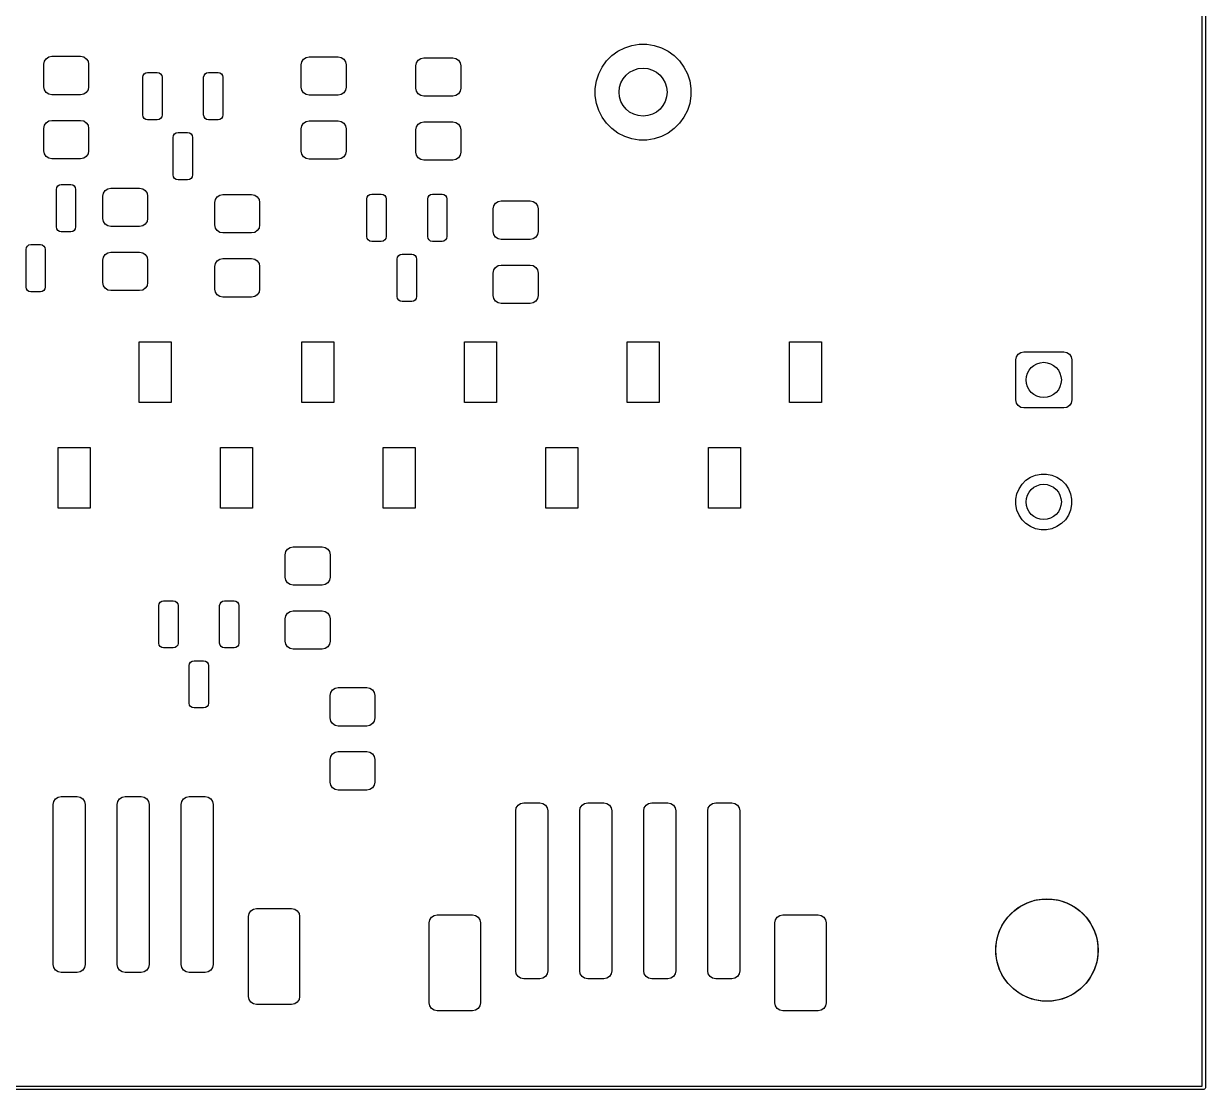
# Model space of a CAD drawing. Header units: millimetres. Extents: x 112.3 to 187.7, y -128.1 to -63.8.
# Drawn here: x 150.82 to 187.75, y -128.15 to -94.86 of the extents above; entities that cross this region are included whole.
import ezdxf

# ---------------------------------------------------------------- set-up
doc = ezdxf.new("R2010")
doc.units = ezdxf.units.MM
doc.layers.add('F.Mask', color=201, linetype='CONTINUOUS', true_color=0xd864ff)

msp = doc.modelspace()

# ---------------------------------------------------------------- linework, layer by layer
at = {"layer": 'F.Mask', "linetype": 'CONTINUOUS'}
for p, q in [((187.649999, -128.049999), (187.649999, -63.85)), ((187.749999, -63.8), (187.749999, -128.099999)), ((169.396252, -95.72104), (169.605975, -95.614181)), ((169.605975, -95.614181), (169.829832, -95.541445)), ((169.829832, -95.541445), (170.062311, -95.504624)), ((170.062311, -95.504624), (170.297689, -95.504624)), ((170.297689, -95.504624), (170.530168, -95.541445)), ((170.530168, -95.541445), (170.754025, -95.614181)), ((170.754025, -95.614181), (170.963748, -95.72104)), ((151.475407, -96.035813), (151.5296, -95.954707)), ((151.5296, -95.954707), (151.610706, -95.900514)), ((151.610706, -95.900514), (151.706377, -95.881484)), ((151.706377, -95.881484), (152.606377, -95.881484)), ((152.606377, -95.881484), (152.702048, -95.900514)), ((152.702048, -95.900514), (152.783154, -95.954707)), ((152.783154, -95.954707), (152.837347, -96.035813)), ((159.51903, -96.049038), (159.573223, -95.967932)), ((159.573223, -95.967932), (159.654329, -95.913739)), ((159.654329, -95.913739), (159.75, -95.894709)), ((159.75, -95.894709), (160.65, -95.894709)), ((160.65, -95.894709), (160.745671, -95.913739)), ((160.745671, -95.913739), (160.826777, -95.967932)), ((160.826777, -95.967932), (160.88097, -96.049038)), ((163.101777, -96.080454), (163.15597, -95.999348)), ((163.15597, -95.999348), (163.237076, -95.945155)), ((163.237076, -95.945155), (163.332747, -95.926125)), ((163.332747, -95.926125), (164.232747, -95.926125)), ((164.232747, -95.926125), (164.328418, -95.945155)), ((164.328418, -95.945155), (164.409524, -95.999348)), ((164.409524, -95.999348), (164.463717, -96.080454)), ((169.039391, -96.025828), (169.205828, -95.859391)), ((169.205828, -95.859391), (169.396252, -95.72104)), ((170.963748, -95.72104), (171.154172, -95.859391)), ((171.154172, -95.859391), (171.320609, -96.025828)), ((151.456377, -96.131484), (151.475407, -96.035813)), ((151.456377, -96.831484), (151.456377, -96.131484)), ((152.837347, -96.035813), (152.856377, -96.131484)), ((152.856377, -96.131484), (152.856377, -96.831484)), ((159.5, -96.144709), (159.51903, -96.049038)), ((159.5, -96.844709), (159.5, -96.144709)), ((160.88097, -96.049038), (160.9, -96.144709)), ((160.9, -96.144709), (160.9, -96.844709)), ((163.082747, -96.176125), (163.101777, -96.080454)), ((163.082747, -96.876125), (163.082747, -96.176125)), ((164.463717, -96.080454), (164.482747, -96.176125)), ((164.482747, -96.176125), (164.482747, -96.876125)), ((168.794181, -96.425975), (168.90104, -96.216252)), ((168.90104, -96.216252), (169.039391, -96.025828)), ((171.320609, -96.025828), (171.45896, -96.216252)), ((171.45896, -96.216252), (171.565819, -96.425975)), ((154.55, -96.5375), (154.561418, -96.480097)), ((154.55, -97.7125), (154.55, -96.5375)), ((154.561418, -96.480097), (154.593934, -96.431434)), ((154.593934, -96.431434), (154.642597, -96.398918)), ((154.642597, -96.398918), (154.7, -96.3875)), ((154.7, -96.3875), (155, -96.3875)), ((155, -96.3875), (155.057403, -96.398918)), ((155.057403, -96.398918), (155.106066, -96.431434)), ((155.106066, -96.431434), (155.138582, -96.480097)), ((155.138582, -96.480097), (155.15, -96.5375)), ((155.15, -96.5375), (155.15, -97.7125)), ((156.45, -96.5375), (156.461418, -96.480097)), ((156.45, -97.7125), (156.45, -96.5375)), ((156.461418, -96.480097), (156.493934, -96.431434)), ((156.493934, -96.431434), (156.542597, -96.398918)), ((156.542597, -96.398918), (156.6, -96.3875)), ((156.6, -96.3875), (156.9, -96.3875)), ((156.9, -96.3875), (156.957403, -96.398918)), ((156.957403, -96.398918), (157.006066, -96.431434)), ((157.006066, -96.431434), (157.038582, -96.480097)), ((157.038582, -96.480097), (157.05, -96.5375)), ((157.05, -96.5375), (157.05, -97.7125)), ((168.684624, -96.882311), (168.721445, -96.649832)), ((168.721445, -96.649832), (168.794181, -96.425975)), ((171.565819, -96.425975), (171.638555, -96.649832)), ((171.638555, -96.649832), (171.675376, -96.882311)), ((151.475407, -96.927155), (151.456377, -96.831484)), ((151.5296, -97.008261), (151.475407, -96.927155)), ((151.610706, -97.062454), (151.5296, -97.008261)), ((151.706377, -97.081484), (151.610706, -97.062454)), ((152.606377, -97.081484), (151.706377, -97.081484)), ((152.702048, -97.062454), (152.606377, -97.081484)), ((152.783154, -97.008261), (152.702048, -97.062454)), ((152.837347, -96.927155), (152.783154, -97.008261)), ((152.856377, -96.831484), (152.837347, -96.927155)), ((159.51903, -96.94038), (159.5, -96.844709)), ((159.573223, -97.021486), (159.51903, -96.94038)), ((159.654329, -97.075679), (159.573223, -97.021486)), ((159.75, -97.094709), (159.654329, -97.075679)), ((160.65, -97.094709), (159.75, -97.094709)), ((160.745671, -97.075679), (160.65, -97.094709)), ((160.826777, -97.021486), (160.745671, -97.075679)), ((160.88097, -96.94038), (160.826777, -97.021486)), ((160.9, -96.844709), (160.88097, -96.94038)), ((163.101777, -96.971796), (163.082747, -96.876125)), ((163.15597, -97.052902), (163.101777, -96.971796)), ((163.237076, -97.107095), (163.15597, -97.052902)), ((163.332747, -97.126125), (163.237076, -97.107095)), ((164.328418, -97.107095), (164.232747, -97.126125)), ((164.409524, -97.052902), (164.328418, -97.107095)), ((164.463717, -96.971796), (164.409524, -97.052902)), ((164.482747, -96.876125), (164.463717, -96.971796)), ((168.684624, -97.117689), (168.684624, -96.882311)), ((171.675376, -96.882311), (171.675376, -97.117689)), ((164.232747, -97.126125), (163.332747, -97.126125)), ((168.721445, -97.350168), (168.684624, -97.117689)), ((168.794181, -97.574025), (168.721445, -97.350168)), ((171.638555, -97.350168), (171.565819, -97.574025)), ((171.675376, -97.117689), (171.638555, -97.350168)), ((154.561418, -97.769903), (154.55, -97.7125)), ((154.593934, -97.818566), (154.561418, -97.769903)), ((154.642597, -97.851082), (154.593934, -97.818566)), ((154.7, -97.8625), (154.642597, -97.851082)), ((155.057403, -97.851082), (155, -97.8625)), ((155.106066, -97.818566), (155.057403, -97.851082)), ((155.138582, -97.769903), (155.106066, -97.818566)), ((155.15, -97.7125), (155.138582, -97.769903)), ((156.461418, -97.769903), (156.45, -97.7125)), ((156.493934, -97.818566), (156.461418, -97.769903)), ((156.542597, -97.851082), (156.493934, -97.818566)), ((156.6, -97.8625), (156.542597, -97.851082)), ((156.957403, -97.851082), (156.9, -97.8625)), ((157.006066, -97.818566), (156.957403, -97.851082)), ((157.038582, -97.769903), (157.006066, -97.818566)), ((157.05, -97.7125), (157.038582, -97.769903)), ((168.90104, -97.783748), (168.794181, -97.574025)), ((169.039391, -97.974172), (168.90104, -97.783748)), ((171.45896, -97.783748), (171.320609, -97.974172)), ((171.565819, -97.574025), (171.45896, -97.783748)), ((151.456377, -98.131484), (151.475407, -98.035813)), ((151.456377, -98.831484), (151.456377, -98.131484)), ((151.475407, -98.035813), (151.5296, -97.954707)), ((151.5296, -97.954707), (151.610706, -97.900514)), ((151.610706, -97.900514), (151.706377, -97.881484)), ((151.706377, -97.881484), (152.606377, -97.881484)), ((152.606377, -97.881484), (152.702048, -97.900514)), ((152.702048, -97.900514), (152.783154, -97.954707)), ((152.783154, -97.954707), (152.837347, -98.035813)), ((152.837347, -98.035813), (152.856377, -98.131484)), ((152.856377, -98.131484), (152.856377, -98.831484)), ((155, -97.8625), (154.7, -97.8625)), ((156.9, -97.8625), (156.6, -97.8625)), ((159.5, -98.144709), (159.51903, -98.049038)), ((159.5, -98.844709), (159.5, -98.144709)), ((159.51903, -98.049038), (159.573223, -97.967932)), ((159.573223, -97.967932), (159.654329, -97.913739)), ((159.654329, -97.913739), (159.75, -97.894709)), ((159.75, -97.894709), (160.65, -97.894709)), ((160.65, -97.894709), (160.745671, -97.913739)), ((160.745671, -97.913739), (160.826777, -97.967932)), ((160.826777, -97.967932), (160.88097, -98.049038)), ((160.88097, -98.049038), (160.9, -98.144709)), ((160.9, -98.144709), (160.9, -98.844709)), ((163.082747, -98.176125), (163.101777, -98.080454)), ((163.082747, -98.876125), (163.082747, -98.176125)), ((163.101777, -98.080454), (163.15597, -97.999348)), ((163.15597, -97.999348), (163.237076, -97.945155)), ((163.237076, -97.945155), (163.332747, -97.926125)), ((163.332747, -97.926125), (164.232747, -97.926125)), ((164.232747, -97.926125), (164.328418, -97.945155)), ((164.328418, -97.945155), (164.409524, -97.999348)), ((164.409524, -97.999348), (164.463717, -98.080454)), ((164.463717, -98.080454), (164.482747, -98.176125)), ((164.482747, -98.176125), (164.482747, -98.876125)), ((169.205828, -98.140609), (169.039391, -97.974172)), ((169.396252, -98.27896), (169.205828, -98.140609)), ((171.154172, -98.140609), (170.963748, -98.27896)), ((171.320609, -97.974172), (171.154172, -98.140609)), ((155.5, -98.4125), (155.511418, -98.355097)), ((155.5, -99.5875), (155.5, -98.4125)), ((155.511418, -98.355097), (155.543934, -98.306434)), ((155.543934, -98.306434), (155.592597, -98.273918)), ((155.592597, -98.273918), (155.65, -98.2625)), ((155.65, -98.2625), (155.95, -98.2625)), ((155.95, -98.2625), (156.007403, -98.273918)), ((156.007403, -98.273918), (156.056066, -98.306434)), ((156.056066, -98.306434), (156.088582, -98.355097)), ((156.088582, -98.355097), (156.1, -98.4125)), ((156.1, -98.4125), (156.1, -99.5875)), ((169.605975, -98.385819), (169.396252, -98.27896)), ((169.829832, -98.458555), (169.605975, -98.385819)), ((170.062311, -98.495376), (169.829832, -98.458555)), ((170.297689, -98.495376), (170.062311, -98.495376)), ((170.530168, -98.458555), (170.297689, -98.495376)), ((170.754025, -98.385819), (170.530168, -98.458555)), ((170.963748, -98.27896), (170.754025, -98.385819)), ((151.475407, -98.927155), (151.456377, -98.831484)), ((151.5296, -99.008261), (151.475407, -98.927155)), ((152.837347, -98.927155), (152.783154, -99.008261)), ((152.856377, -98.831484), (152.837347, -98.927155)), ((159.51903, -98.94038), (159.5, -98.844709)), ((159.573223, -99.021486), (159.51903, -98.94038)), ((160.88097, -98.94038), (160.826777, -99.021486)), ((160.9, -98.844709), (160.88097, -98.94038)), ((163.101777, -98.971796), (163.082747, -98.876125)), ((164.482747, -98.876125), (164.463717, -98.971796)), ((151.610706, -99.062454), (151.5296, -99.008261)), ((151.706377, -99.081484), (151.610706, -99.062454)), ((152.606377, -99.081484), (151.706377, -99.081484)), ((152.702048, -99.062454), (152.606377, -99.081484)), ((152.783154, -99.008261), (152.702048, -99.062454)), ((159.654329, -99.075679), (159.573223, -99.021486)), ((159.75, -99.094709), (159.654329, -99.075679)), ((160.65, -99.094709), (159.75, -99.094709)), ((160.745671, -99.075679), (160.65, -99.094709)), ((160.826777, -99.021486), (160.745671, -99.075679)), ((163.15597, -99.052902), (163.101777, -98.971796)), ((163.237076, -99.107095), (163.15597, -99.052902)), ((163.332747, -99.126125), (163.237076, -99.107095)), ((164.232747, -99.126125), (163.332747, -99.126125)), ((164.328418, -99.107095), (164.232747, -99.126125)), ((164.409524, -99.052902), (164.328418, -99.107095)), ((164.463717, -98.971796), (164.409524, -99.052902)), ((155.511418, -99.644903), (155.5, -99.5875)), ((155.543934, -99.693566), (155.511418, -99.644903)), ((155.592597, -99.726082), (155.543934, -99.693566)), ((156.056066, -99.693566), (156.007403, -99.726082)), ((156.088582, -99.644903), (156.056066, -99.693566)), ((156.1, -99.5875), (156.088582, -99.644903)), ((151.85, -100.0375), (151.861418, -99.980097)), ((151.85, -101.2125), (151.85, -100.0375)), ((151.861418, -99.980097), (151.893934, -99.931434)), ((151.893934, -99.931434), (151.942597, -99.898918)), ((151.942597, -99.898918), (152, -99.8875)), ((152, -99.8875), (152.3, -99.8875)), ((152.3, -99.8875), (152.357403, -99.898918)), ((152.357403, -99.898918), (152.406066, -99.931434)), ((152.406066, -99.931434), (152.438582, -99.980097)), ((152.438582, -99.980097), (152.45, -100.0375)), ((152.45, -100.0375), (152.45, -101.2125)), ((153.373223, -100.073223), (153.454329, -100.01903)), ((153.454329, -100.01903), (153.55, -100)), ((153.55, -100), (154.45, -100)), ((154.45, -100), (154.545671, -100.01903)), ((154.545671, -100.01903), (154.626777, -100.073223)), ((155.65, -99.7375), (155.592597, -99.726082)), ((155.95, -99.7375), (155.65, -99.7375)), ((156.007403, -99.726082), (155.95, -99.7375)), ((153.3, -100.25), (153.31903, -100.154329)), ((153.3, -100.95), (153.3, -100.25)), ((153.31903, -100.154329), (153.373223, -100.073223)), ((154.626777, -100.073223), (154.68097, -100.154329)), ((154.68097, -100.154329), (154.7, -100.25)), ((154.7, -100.25), (154.7, -100.95)), ((156.8, -100.45), (156.81903, -100.354329)), ((156.81903, -100.354329), (156.873223, -100.273223)), ((156.873223, -100.273223), (156.954329, -100.21903)), ((156.954329, -100.21903), (157.05, -100.2)), ((157.05, -100.2), (157.95, -100.2)), ((157.95, -100.2), (158.045671, -100.21903)), ((158.045671, -100.21903), (158.126777, -100.273223)), ((158.126777, -100.273223), (158.18097, -100.354329)), ((158.18097, -100.354329), (158.2, -100.45)), ((161.55, -100.3375), (161.561418, -100.280097)), ((161.55, -101.5125), (161.55, -100.3375)), ((161.561418, -100.280097), (161.593934, -100.231434)), ((161.593934, -100.231434), (161.642597, -100.198918)), ((161.642597, -100.198918), (161.7, -100.1875)), ((161.7, -100.1875), (162, -100.1875)), ((162, -100.1875), (162.057403, -100.198918)), ((162.057403, -100.198918), (162.106066, -100.231434)), ((162.106066, -100.231434), (162.138582, -100.280097)), ((162.138582, -100.280097), (162.15, -100.3375)), ((162.15, -100.3375), (162.15, -101.5125)), ((163.45, -100.3375), (163.461418, -100.280097)), ((163.45, -101.5125), (163.45, -100.3375)), ((163.461418, -100.280097), (163.493934, -100.231434)), ((163.493934, -100.231434), (163.542597, -100.198918)), ((163.542597, -100.198918), (163.6, -100.1875)), ((163.6, -100.1875), (163.9, -100.1875)), ((163.9, -100.1875), (163.957403, -100.198918)), ((163.957403, -100.198918), (164.006066, -100.231434)), ((164.006066, -100.231434), (164.038582, -100.280097)), ((164.038582, -100.280097), (164.05, -100.3375)), ((164.05, -100.3375), (164.05, -101.5125)), ((165.573223, -100.473223), (165.654329, -100.41903)), ((165.654329, -100.41903), (165.75, -100.4)), ((165.75, -100.4), (166.65, -100.4)), ((166.65, -100.4), (166.745671, -100.41903)), ((166.745671, -100.41903), (166.826777, -100.473223)), ((156.8, -101.15), (156.8, -100.45)), ((158.2, -100.45), (158.2, -101.15)), ((165.5, -100.65), (165.51903, -100.554329)), ((165.5, -101.35), (165.5, -100.65)), ((165.51903, -100.554329), (165.573223, -100.473223)), ((166.826777, -100.473223), (166.88097, -100.554329)), ((166.88097, -100.554329), (166.9, -100.65)), ((166.9, -100.65), (166.9, -101.35)), ((153.31903, -101.045671), (153.3, -100.95)), ((153.373223, -101.126777), (153.31903, -101.045671)), ((153.454329, -101.18097), (153.373223, -101.126777)), ((154.626777, -101.126777), (154.545671, -101.18097)), ((154.68097, -101.045671), (154.626777, -101.126777)), ((154.7, -100.95), (154.68097, -101.045671)), ((156.81903, -101.245671), (156.8, -101.15)), ((158.2, -101.15), (158.18097, -101.245671)), ((151.861418, -101.269903), (151.85, -101.2125)), ((151.893934, -101.318566), (151.861418, -101.269903)), ((151.942597, -101.351082), (151.893934, -101.318566)), ((152, -101.3625), (151.942597, -101.351082)), ((152.3, -101.3625), (152, -101.3625)), ((152.357403, -101.351082), (152.3, -101.3625)), ((152.406066, -101.318566), (152.357403, -101.351082)), ((152.438582, -101.269903), (152.406066, -101.318566)), ((152.45, -101.2125), (152.438582, -101.269903)), ((153.55, -101.2), (153.454329, -101.18097)), ((154.45, -101.2), (153.55, -101.2)), ((154.545671, -101.18097), (154.45, -101.2)), ((156.873223, -101.326777), (156.81903, -101.245671)), ((156.954329, -101.38097), (156.873223, -101.326777)), ((157.05, -101.4), (156.954329, -101.38097)), ((157.95, -101.4), (157.05, -101.4)), ((158.045671, -101.38097), (157.95, -101.4)), ((158.126777, -101.326777), (158.045671, -101.38097)), ((158.18097, -101.245671), (158.126777, -101.326777)), ((161.561418, -101.569903), (161.55, -101.5125)), ((162.15, -101.5125), (162.138582, -101.569903)), ((163.461418, -101.569903), (163.45, -101.5125)), ((164.05, -101.5125), (164.038582, -101.569903)), ((165.51903, -101.445671), (165.5, -101.35)), ((165.573223, -101.526777), (165.51903, -101.445671)), ((165.654329, -101.58097), (165.573223, -101.526777)), ((166.826777, -101.526777), (166.745671, -101.58097)), ((166.88097, -101.445671), (166.826777, -101.526777)), ((166.9, -101.35), (166.88097, -101.445671)), ((150.9, -101.9125), (150.911418, -101.855097)), ((150.9, -103.0875), (150.9, -101.9125)), ((150.911418, -101.855097), (150.943934, -101.806434)), ((150.943934, -101.806434), (150.992597, -101.773918)), ((150.992597, -101.773918), (151.05, -101.7625)), ((151.05, -101.7625), (151.35, -101.7625)), ((151.35, -101.7625), (151.407403, -101.773918)), ((151.407403, -101.773918), (151.456066, -101.806434)), ((151.456066, -101.806434), (151.488582, -101.855097)), ((151.488582, -101.855097), (151.5, -101.9125)), ((151.5, -101.9125), (151.5, -103.0875)), ((161.593934, -101.618566), (161.561418, -101.569903)), ((161.642597, -101.651082), (161.593934, -101.618566)), ((161.7, -101.6625), (161.642597, -101.651082)), ((162, -101.6625), (161.7, -101.6625)), ((162.057403, -101.651082), (162, -101.6625)), ((162.106066, -101.618566), (162.057403, -101.651082)), ((162.138582, -101.569903), (162.106066, -101.618566)), ((163.493934, -101.618566), (163.461418, -101.569903)), ((163.542597, -101.651082), (163.493934, -101.618566)), ((163.6, -101.6625), (163.542597, -101.651082)), ((163.9, -101.6625), (163.6, -101.6625)), ((163.957403, -101.651082), (163.9, -101.6625)), ((164.006066, -101.618566), (163.957403, -101.651082)), ((164.038582, -101.569903), (164.006066, -101.618566)), ((165.75, -101.6), (165.654329, -101.58097)), ((166.65, -101.6), (165.75, -101.6)), ((166.745671, -101.58097), (166.65, -101.6)), ((153.3, -102.25), (153.31903, -102.154329)), ((153.3, -102.95), (153.3, -102.25)), ((153.31903, -102.154329), (153.373223, -102.073223)), ((153.373223, -102.073223), (153.454329, -102.01903)), ((153.454329, -102.01903), (153.55, -102)), ((153.55, -102), (154.45, -102)), ((154.45, -102), (154.545671, -102.01903)), ((154.545671, -102.01903), (154.626777, -102.073223)), ((154.626777, -102.073223), (154.68097, -102.154329)), ((154.68097, -102.154329), (154.7, -102.25)), ((154.7, -102.25), (154.7, -102.95)), ((156.81903, -102.354329), (156.873223, -102.273223)), ((156.873223, -102.273223), (156.954329, -102.21903)), ((156.954329, -102.21903), (157.05, -102.2)), ((157.05, -102.2), (157.95, -102.2)), ((157.95, -102.2), (158.045671, -102.21903)), ((158.045671, -102.21903), (158.126777, -102.273223)), ((158.126777, -102.273223), (158.18097, -102.354329)), ((162.5, -102.2125), (162.511418, -102.155097)), ((162.5, -103.3875), (162.5, -102.2125)), ((162.511418, -102.155097), (162.543934, -102.106434)), ((162.543934, -102.106434), (162.592597, -102.073918)), ((162.592597, -102.073918), (162.65, -102.0625)), ((162.65, -102.0625), (162.95, -102.0625)), ((162.95, -102.0625), (163.007403, -102.073918)), ((163.007403, -102.073918), (163.056066, -102.106434)), ((163.056066, -102.106434), (163.088582, -102.155097)), ((163.088582, -102.155097), (163.1, -102.2125)), ((163.1, -102.2125), (163.1, -103.3875)), ((156.8, -102.45), (156.81903, -102.354329)), ((156.8, -103.15), (156.8, -102.45)), ((158.18097, -102.354329), (158.2, -102.45)), ((158.2, -102.45), (158.2, -103.15)), ((165.5, -102.65), (165.51903, -102.554329)), ((165.5, -103.35), (165.5, -102.65)), ((165.51903, -102.554329), (165.573223, -102.473223)), ((165.573223, -102.473223), (165.654329, -102.41903)), ((165.654329, -102.41903), (165.75, -102.4)), ((165.75, -102.4), (166.65, -102.4)), ((166.65, -102.4), (166.745671, -102.41903)), ((166.745671, -102.41903), (166.826777, -102.473223)), ((166.826777, -102.473223), (166.88097, -102.554329)), ((166.88097, -102.554329), (166.9, -102.65)), ((166.9, -102.65), (166.9, -103.35)), ((153.31903, -103.045671), (153.3, -102.95)), ((154.7, -102.95), (154.68097, -103.045671)), ((150.911418, -103.144903), (150.9, -103.0875)), ((150.943934, -103.193566), (150.911418, -103.144903)), ((150.992597, -103.226082), (150.943934, -103.193566)), ((151.05, -103.2375), (150.992597, -103.226082)), ((151.35, -103.2375), (151.05, -103.2375)), ((151.407403, -103.226082), (151.35, -103.2375)), ((151.456066, -103.193566), (151.407403, -103.226082)), ((151.488582, -103.144903), (151.456066, -103.193566)), ((151.5, -103.0875), (151.488582, -103.144903)), ((153.373223, -103.126777), (153.31903, -103.045671)), ((153.454329, -103.18097), (153.373223, -103.126777)), ((153.55, -103.2), (153.454329, -103.18097)), ((154.45, -103.2), (153.55, -103.2)), ((154.545671, -103.18097), (154.45, -103.2)), ((154.626777, -103.126777), (154.545671, -103.18097)), ((154.68097, -103.045671), (154.626777, -103.126777)), ((156.81903, -103.245671), (156.8, -103.15)), ((156.873223, -103.326777), (156.81903, -103.245671)), ((156.954329, -103.38097), (156.873223, -103.326777)), ((157.05, -103.4), (156.954329, -103.38097)), ((158.045671, -103.38097), (157.95, -103.4)), ((158.126777, -103.326777), (158.045671, -103.38097)), ((158.18097, -103.245671), (158.126777, -103.326777)), ((158.2, -103.15), (158.18097, -103.245671)), ((162.511418, -103.444903), (162.5, -103.3875)), ((163.1, -103.3875), (163.088582, -103.444903)), ((165.51903, -103.445671), (165.5, -103.35)), ((166.9, -103.35), (166.88097, -103.445671)), ((157.95, -103.4), (157.05, -103.4)), ((162.543934, -103.493566), (162.511418, -103.444903)), ((162.592597, -103.526082), (162.543934, -103.493566)), ((162.65, -103.5375), (162.592597, -103.526082)), ((162.95, -103.5375), (162.65, -103.5375)), ((163.007403, -103.526082), (162.95, -103.5375)), ((163.056066, -103.493566), (163.007403, -103.526082)), ((163.088582, -103.444903), (163.056066, -103.493566)), ((165.573223, -103.526777), (165.51903, -103.445671)), ((165.654329, -103.58097), (165.573223, -103.526777)), ((165.75, -103.6), (165.654329, -103.58097)), ((166.65, -103.6), (165.75, -103.6)), ((166.745671, -103.58097), (166.65, -103.6)), ((166.826777, -103.526777), (166.745671, -103.58097)), ((166.88097, -103.445671), (166.826777, -103.526777)), ((154.44, -106.7), (154.44, -104.8)), ((154.44, -104.8), (155.44, -104.8)), ((155.44, -104.8), (155.44, -106.7)), ((159.52, -106.7), (159.52, -104.8)), ((159.52, -104.8), (160.52, -104.8)), ((160.52, -104.8), (160.52, -106.7)), ((164.6, -106.7), (164.6, -104.8)), ((164.6, -104.8), (165.6, -104.8)), ((165.6, -104.8), (165.6, -106.7)), ((169.68, -106.7), (169.68, -104.8)), ((169.68, -104.8), (170.68, -104.8)), ((170.68, -104.8), (170.68, -106.7)), ((174.76, -106.7), (174.76, -104.8)), ((174.76, -104.8), (175.76, -104.8)), ((175.76, -104.8), (175.76, -106.7)), ((181.84403, -105.269329), (181.898223, -105.188223)), ((181.898223, -105.188223), (181.979329, -105.13403)), ((181.979329, -105.13403), (182.075, -105.115)), ((182.075, -105.115), (183.325, -105.115)), ((183.325, -105.115), (183.420671, -105.13403)), ((183.420671, -105.13403), (183.501777, -105.188223)), ((183.501777, -105.188223), (183.55597, -105.269329)), ((181.825, -105.365), (181.84403, -105.269329)), ((181.825, -106.615), (181.825, -105.365)), ((183.55597, -105.269329), (183.575, -105.365)), ((183.575, -105.365), (183.575, -106.615)), ((155.44, -106.7), (154.44, -106.7)), ((160.52, -106.7), (159.52, -106.7)), ((165.6, -106.7), (164.6, -106.7)), ((170.68, -106.7), (169.68, -106.7)), ((175.76, -106.7), (174.76, -106.7)), ((181.84403, -106.710671), (181.825, -106.615)), ((181.898223, -106.791777), (181.84403, -106.710671)), ((183.55597, -106.710671), (183.501777, -106.791777)), ((183.575, -106.615), (183.55597, -106.710671)), ((181.979329, -106.84597), (181.898223, -106.791777)), ((182.075, -106.865), (181.979329, -106.84597)), ((183.325, -106.865), (182.075, -106.865)), ((183.420671, -106.84597), (183.325, -106.865)), ((183.501777, -106.791777), (183.420671, -106.84597)), ((151.9, -110), (151.9, -108.1)), ((151.9, -108.1), (152.9, -108.1)), ((152.9, -108.1), (152.9, -110)), ((156.98, -110), (156.98, -108.1)), ((156.98, -108.1), (157.98, -108.1)), ((157.98, -108.1), (157.98, -110)), ((162.06, -110), (162.06, -108.1)), ((162.06, -108.1), (163.06, -108.1)), ((163.06, -108.1), (163.06, -110)), ((167.14, -110), (167.14, -108.1)), ((167.14, -108.1), (168.14, -108.1)), ((168.14, -108.1), (168.14, -110)), ((172.22, -110), (172.22, -108.1)), ((172.22, -108.1), (173.22, -108.1)), ((173.22, -108.1), (173.22, -110)), ((181.928319, -109.387528), (182.023616, -109.244906)), ((182.023616, -109.244906), (182.144906, -109.123616)), ((182.144906, -109.123616), (182.287528, -109.028319)), ((182.287528, -109.028319), (182.446001, -108.962677)), ((182.446001, -108.962677), (182.614235, -108.929213)), ((182.614235, -108.929213), (182.785765, -108.929213)), ((182.785765, -108.929213), (182.953999, -108.962677)), ((182.953999, -108.962677), (183.112472, -109.028319)), ((183.112472, -109.028319), (183.255094, -109.123616)), ((183.255094, -109.123616), (183.376384, -109.244906)), ((183.376384, -109.244906), (183.471681, -109.387528)), ((181.829213, -109.714235), (181.862677, -109.546001)), ((181.862677, -109.546001), (181.928319, -109.387528)), ((183.471681, -109.387528), (183.537323, -109.546001)), ((183.537323, -109.546001), (183.570787, -109.714235)), ((152.9, -110), (151.9, -110)), ((157.98, -110), (156.98, -110)), ((163.06, -110), (162.06, -110)), ((168.14, -110), (167.14, -110)), ((173.22, -110), (172.22, -110)), ((181.829213, -109.885765), (181.829213, -109.714235)), ((181.862677, -110.053999), (181.829213, -109.885765)), ((183.570787, -109.885765), (183.537323, -110.053999)), ((183.570787, -109.714235), (183.570787, -109.885765)), ((181.928319, -110.212472), (181.862677, -110.053999)), ((182.023616, -110.355094), (181.928319, -110.212472)), ((182.144906, -110.476384), (182.023616, -110.355094)), ((183.376384, -110.355094), (183.255094, -110.476384)), ((183.471681, -110.212472), (183.376384, -110.355094)), ((183.537323, -110.053999), (183.471681, -110.212472)), ((182.287528, -110.571681), (182.144906, -110.476384)), ((182.446001, -110.637323), (182.287528, -110.571681)), ((182.614235, -110.670787), (182.446001, -110.637323)), ((182.785765, -110.670787), (182.614235, -110.670787)), ((182.953999, -110.637323), (182.785765, -110.670787)), ((183.112472, -110.571681), (182.953999, -110.637323)), ((183.255094, -110.476384), (183.112472, -110.571681)), ((159, -111.45), (159.01903, -111.354329)), ((159, -112.15), (159, -111.45)), ((159.01903, -111.354329), (159.073223, -111.273223)), ((159.073223, -111.273223), (159.154329, -111.21903)), ((159.154329, -111.21903), (159.25, -111.2)), ((159.25, -111.2), (160.15, -111.2)), ((160.15, -111.2), (160.245671, -111.21903)), ((160.245671, -111.21903), (160.326777, -111.273223)), ((160.326777, -111.273223), (160.38097, -111.354329)), ((160.38097, -111.354329), (160.4, -111.45)), ((160.4, -111.45), (160.4, -112.15)), ((159.01903, -112.245671), (159, -112.15)), ((159.073223, -112.326777), (159.01903, -112.245671)), ((160.38097, -112.245671), (160.326777, -112.326777)), ((160.4, -112.15), (160.38097, -112.245671)), ((159.154329, -112.38097), (159.073223, -112.326777)), ((159.25, -112.4), (159.154329, -112.38097)), ((160.15, -112.4), (159.25, -112.4)), ((160.245671, -112.38097), (160.15, -112.4)), ((160.326777, -112.326777), (160.245671, -112.38097)), ((155.05, -113.0375), (155.061418, -112.980097)), ((155.061418, -112.980097), (155.093934, -112.931434)), ((155.093934, -112.931434), (155.142597, -112.898918)), ((155.142597, -112.898918), (155.2, -112.8875)), ((155.2, -112.8875), (155.5, -112.8875)), ((155.5, -112.8875), (155.557403, -112.898918)), ((155.557403, -112.898918), (155.606066, -112.931434)), ((155.606066, -112.931434), (155.638582, -112.980097)), ((155.638582, -112.980097), (155.65, -113.0375)), ((156.95, -113.0375), (156.961418, -112.980097)), ((156.961418, -112.980097), (156.993934, -112.931434)), ((156.993934, -112.931434), (157.042597, -112.898918)), ((157.042597, -112.898918), (157.1, -112.8875)), ((157.1, -112.8875), (157.4, -112.8875)), ((157.4, -112.8875), (157.457403, -112.898918)), ((157.457403, -112.898918), (157.506066, -112.931434)), ((157.506066, -112.931434), (157.538582, -112.980097)), ((157.538582, -112.980097), (157.55, -113.0375)), ((155.05, -114.2125), (155.05, -113.0375)), ((155.65, -113.0375), (155.65, -114.2125)), ((156.95, -114.2125), (156.95, -113.0375)), ((157.55, -113.0375), (157.55, -114.2125)), ((159, -113.45), (159.01903, -113.354329)), ((159.01903, -113.354329), (159.073223, -113.273223)), ((159.073223, -113.273223), (159.154329, -113.21903)), ((159.154329, -113.21903), (159.25, -113.2)), ((159.25, -113.2), (160.15, -113.2)), ((160.15, -113.2), (160.245671, -113.21903)), ((160.245671, -113.21903), (160.326777, -113.273223)), ((160.326777, -113.273223), (160.38097, -113.354329)), ((160.38097, -113.354329), (160.4, -113.45)), ((159, -114.15), (159, -113.45)), ((160.4, -113.45), (160.4, -114.15)), ((155.061418, -114.269903), (155.05, -114.2125)), ((155.093934, -114.318566), (155.061418, -114.269903)), ((155.142597, -114.351082), (155.093934, -114.318566)), ((155.2, -114.3625), (155.142597, -114.351082)), ((155.5, -114.3625), (155.2, -114.3625)), ((155.557403, -114.351082), (155.5, -114.3625)), ((155.606066, -114.318566), (155.557403, -114.351082)), ((155.638582, -114.269903), (155.606066, -114.318566)), ((155.65, -114.2125), (155.638582, -114.269903)), ((156.961418, -114.269903), (156.95, -114.2125)), ((156.993934, -114.318566), (156.961418, -114.269903)), ((157.042597, -114.351082), (156.993934, -114.318566)), ((157.1, -114.3625), (157.042597, -114.351082)), ((157.4, -114.3625), (157.1, -114.3625)), ((157.457403, -114.351082), (157.4, -114.3625)), ((157.506066, -114.318566), (157.457403, -114.351082)), ((157.538582, -114.269903), (157.506066, -114.318566)), ((157.55, -114.2125), (157.538582, -114.269903)), ((159.01903, -114.245671), (159, -114.15)), ((159.073223, -114.326777), (159.01903, -114.245671)), ((159.154329, -114.38097), (159.073223, -114.326777)), ((159.25, -114.4), (159.154329, -114.38097)), ((160.15, -114.4), (159.25, -114.4)), ((160.245671, -114.38097), (160.15, -114.4)), ((160.326777, -114.326777), (160.245671, -114.38097)), ((160.38097, -114.245671), (160.326777, -114.326777)), ((160.4, -114.15), (160.38097, -114.245671)), ((156.011418, -114.855097), (156.043934, -114.806434)), ((156.043934, -114.806434), (156.092597, -114.773918)), ((156.092597, -114.773918), (156.15, -114.7625)), ((156.15, -114.7625), (156.45, -114.7625)), ((156.45, -114.7625), (156.507403, -114.773918)), ((156.507403, -114.773918), (156.556066, -114.806434)), ((156.556066, -114.806434), (156.588582, -114.855097)), ((156, -114.9125), (156.011418, -114.855097)), ((156, -116.0875), (156, -114.9125)), ((156.588582, -114.855097), (156.6, -114.9125)), ((156.6, -114.9125), (156.6, -116.0875)), ((160.4, -115.85), (160.41903, -115.754329)), ((160.4, -116.55), (160.4, -115.85)), ((160.41903, -115.754329), (160.473223, -115.673223)), ((160.473223, -115.673223), (160.554329, -115.61903)), ((160.554329, -115.61903), (160.65, -115.6)), ((160.65, -115.6), (161.55, -115.6)), ((161.55, -115.6), (161.645671, -115.61903)), ((161.645671, -115.61903), (161.726777, -115.673223)), ((161.726777, -115.673223), (161.78097, -115.754329)), ((161.78097, -115.754329), (161.8, -115.85)), ((161.8, -115.85), (161.8, -116.55)), ((156.011418, -116.144903), (156, -116.0875)), ((156.043934, -116.193566), (156.011418, -116.144903)), ((156.092597, -116.226082), (156.043934, -116.193566)), ((156.15, -116.2375), (156.092597, -116.226082)), ((156.45, -116.2375), (156.15, -116.2375)), ((156.507403, -116.226082), (156.45, -116.2375)), ((156.556066, -116.193566), (156.507403, -116.226082)), ((156.588582, -116.144903), (156.556066, -116.193566)), ((156.6, -116.0875), (156.588582, -116.144903)), ((160.41903, -116.645671), (160.4, -116.55)), ((160.473223, -116.726777), (160.41903, -116.645671)), ((161.78097, -116.645671), (161.726777, -116.726777)), ((161.8, -116.55), (161.78097, -116.645671)), ((160.554329, -116.78097), (160.473223, -116.726777)), ((160.65, -116.8), (160.554329, -116.78097)), ((161.55, -116.8), (160.65, -116.8)), ((161.645671, -116.78097), (161.55, -116.8)), ((161.726777, -116.726777), (161.645671, -116.78097)), ((160.4, -117.85), (160.41903, -117.754329)), ((160.41903, -117.754329), (160.473223, -117.673223)), ((160.473223, -117.673223), (160.554329, -117.61903)), ((160.554329, -117.61903), (160.65, -117.6)), ((160.65, -117.6), (161.55, -117.6)), ((161.55, -117.6), (161.645671, -117.61903)), ((161.645671, -117.61903), (161.726777, -117.673223)), ((161.726777, -117.673223), (161.78097, -117.754329)), ((161.78097, -117.754329), (161.8, -117.85)), ((160.4, -118.55), (160.4, -117.85)), ((161.8, -117.85), (161.8, -118.55)), ((160.41903, -118.645671), (160.4, -118.55)), ((160.473223, -118.726777), (160.41903, -118.645671)), ((160.554329, -118.78097), (160.473223, -118.726777)), ((160.65, -118.8), (160.554329, -118.78097)), ((161.55, -118.8), (160.65, -118.8)), ((161.645671, -118.78097), (161.55, -118.8)), ((161.726777, -118.726777), (161.645671, -118.78097)), ((161.78097, -118.645671), (161.726777, -118.726777)), ((161.8, -118.55), (161.78097, -118.645671)), ((151.75, -119.25), (151.76903, -119.154329)), ((151.75, -124.25), (151.75, -119.25)), ((151.76903, -119.154329), (151.823223, -119.073223)), ((151.823223, -119.073223), (151.904329, -119.01903)), ((151.904329, -119.01903), (152, -119)), ((152, -119), (152.5, -119)), ((152.5, -119), (152.595671, -119.01903)), ((152.595671, -119.01903), (152.676777, -119.073223)), ((152.676777, -119.073223), (152.73097, -119.154329)), ((152.73097, -119.154329), (152.75, -119.25)), ((152.75, -119.25), (152.75, -124.25)), ((153.75, -119.25), (153.76903, -119.154329)), ((153.75, -124.25), (153.75, -119.25)), ((153.76903, -119.154329), (153.823223, -119.073223)), ((153.823223, -119.073223), (153.904329, -119.01903)), ((153.904329, -119.01903), (154, -119)), ((154, -119), (154.5, -119)), ((154.5, -119), (154.595671, -119.01903)), ((154.595671, -119.01903), (154.676777, -119.073223)), ((154.676777, -119.073223), (154.73097, -119.154329)), ((154.73097, -119.154329), (154.75, -119.25)), ((154.75, -119.25), (154.75, -124.25)), ((155.75, -119.25), (155.76903, -119.154329)), ((155.75, -124.25), (155.75, -119.25)), ((155.76903, -119.154329), (155.823223, -119.073223)), ((155.823223, -119.073223), (155.904329, -119.01903)), ((155.904329, -119.01903), (156, -119)), ((156, -119), (156.5, -119)), ((156.5, -119), (156.595671, -119.01903)), ((156.595671, -119.01903), (156.676777, -119.073223)), ((156.676777, -119.073223), (156.73097, -119.154329)), ((156.73097, -119.154329), (156.75, -119.25)), ((156.75, -119.25), (156.75, -124.25)), ((166.273223, -119.273223), (166.354329, -119.21903)), ((166.354329, -119.21903), (166.45, -119.2)), ((166.45, -119.2), (166.95, -119.2)), ((166.95, -119.2), (167.045671, -119.21903)), ((167.045671, -119.21903), (167.126777, -119.273223)), ((168.273223, -119.273223), (168.354329, -119.21903)), ((168.354329, -119.21903), (168.45, -119.2)), ((168.45, -119.2), (168.95, -119.2)), ((168.95, -119.2), (169.045671, -119.21903)), ((169.045671, -119.21903), (169.126777, -119.273223)), ((170.273223, -119.273223), (170.354329, -119.21903)), ((170.354329, -119.21903), (170.45, -119.2)), ((170.45, -119.2), (170.95, -119.2)), ((170.95, -119.2), (171.045671, -119.21903)), ((171.045671, -119.21903), (171.126777, -119.273223)), ((172.273223, -119.273223), (172.354329, -119.21903)), ((172.354329, -119.21903), (172.45, -119.2)), ((172.45, -119.2), (172.95, -119.2)), ((172.95, -119.2), (173.045671, -119.21903)), ((173.045671, -119.21903), (173.126777, -119.273223)), ((166.2, -119.45), (166.21903, -119.354329)), ((166.2, -124.45), (166.2, -119.45)), ((166.21903, -119.354329), (166.273223, -119.273223)), ((167.126777, -119.273223), (167.18097, -119.354329)), ((167.18097, -119.354329), (167.2, -119.45)), ((167.2, -119.45), (167.2, -124.45)), ((168.2, -119.45), (168.21903, -119.354329)), ((168.2, -124.45), (168.2, -119.45)), ((168.21903, -119.354329), (168.273223, -119.273223)), ((169.126777, -119.273223), (169.18097, -119.354329)), ((169.18097, -119.354329), (169.2, -119.45)), ((169.2, -119.45), (169.2, -124.45)), ((170.2, -119.45), (170.21903, -119.354329)), ((170.2, -124.45), (170.2, -119.45)), ((170.21903, -119.354329), (170.273223, -119.273223)), ((171.126777, -119.273223), (171.18097, -119.354329)), ((171.18097, -119.354329), (171.2, -119.45)), ((171.2, -119.45), (171.2, -124.45)), ((172.2, -119.45), (172.21903, -119.354329)), ((172.2, -124.45), (172.2, -119.45)), ((172.21903, -119.354329), (172.273223, -119.273223)), ((173.126777, -119.273223), (173.18097, -119.354329)), ((173.18097, -119.354329), (173.2, -119.45)), ((173.2, -119.45), (173.2, -124.45)), ((182.426487, -122.244208), (182.674465, -122.204932)), ((182.674465, -122.204932), (182.925535, -122.204932)), ((182.925535, -122.204932), (183.173513, -122.244208)), ((157.86903, -122.654329), (157.923223, -122.573223)), ((157.923223, -122.573223), (158.004329, -122.51903)), ((158.004329, -122.51903), (158.1, -122.5)), ((158.1, -122.5), (159.2, -122.5)), ((159.2, -122.5), (159.295671, -122.51903)), ((159.295671, -122.51903), (159.376777, -122.573223)), ((159.376777, -122.573223), (159.43097, -122.654329)), ((181.58335, -122.760883), (181.760883, -122.58335)), ((181.760883, -122.58335), (181.964002, -122.435776)), ((181.964002, -122.435776), (182.187707, -122.321793)), ((182.187707, -122.321793), (182.426487, -122.244208)), ((183.173513, -122.244208), (183.412293, -122.321793)), ((183.412293, -122.321793), (183.635998, -122.435776)), ((183.635998, -122.435776), (183.839117, -122.58335)), ((183.839117, -122.58335), (184.01665, -122.760883)), ((157.85, -122.75), (157.86903, -122.654329)), ((157.85, -125.25), (157.85, -122.75)), ((159.43097, -122.654329), (159.45, -122.75)), ((159.45, -122.75), (159.45, -125.25)), ((163.5, -122.95), (163.51903, -122.854329)), ((163.5, -125.45), (163.5, -122.95)), ((163.51903, -122.854329), (163.573223, -122.773223)), ((163.573223, -122.773223), (163.654329, -122.71903)), ((163.654329, -122.71903), (163.75, -122.7)), ((163.75, -122.7), (164.85, -122.7)), ((164.85, -122.7), (164.945671, -122.71903)), ((164.945671, -122.71903), (165.026777, -122.773223)), ((165.026777, -122.773223), (165.08097, -122.854329)), ((165.08097, -122.854329), (165.1, -122.95)), ((165.1, -122.95), (165.1, -125.45)), ((174.3, -122.95), (174.31903, -122.854329)), ((174.3, -125.45), (174.3, -122.95)), ((174.31903, -122.854329), (174.373223, -122.773223)), ((174.373223, -122.773223), (174.454329, -122.71903)), ((174.454329, -122.71903), (174.55, -122.7)), ((174.55, -122.7), (175.65, -122.7)), ((175.65, -122.7), (175.745671, -122.71903)), ((175.745671, -122.71903), (175.826777, -122.773223)), ((175.826777, -122.773223), (175.88097, -122.854329)), ((175.88097, -122.854329), (175.9, -122.95)), ((175.9, -122.95), (175.9, -125.45)), ((181.435776, -122.964002), (181.58335, -122.760883)), ((184.01665, -122.760883), (184.164224, -122.964002)), ((181.244208, -123.426487), (181.321793, -123.187707)), ((181.321793, -123.187707), (181.435776, -122.964002)), ((184.164224, -122.964002), (184.278207, -123.187707)), ((184.278207, -123.187707), (184.355792, -123.426487)), ((181.204932, -123.674465), (181.244208, -123.426487)), ((181.204932, -123.925535), (181.204932, -123.674465)), ((184.355792, -123.426487), (184.395068, -123.674465)), ((184.395068, -123.674465), (184.395068, -123.925535)), ((181.244208, -124.173513), (181.204932, -123.925535)), ((184.395068, -123.925535), (184.355792, -124.173513)), ((151.76903, -124.345671), (151.75, -124.25)), ((151.823223, -124.426777), (151.76903, -124.345671)), ((151.904329, -124.48097), (151.823223, -124.426777)), ((152.676777, -124.426777), (152.595671, -124.48097)), ((152.73097, -124.345671), (152.676777, -124.426777)), ((152.75, -124.25), (152.73097, -124.345671)), ((153.76903, -124.345671), (153.75, -124.25)), ((153.823223, -124.426777), (153.76903, -124.345671)), ((153.904329, -124.48097), (153.823223, -124.426777)), ((154.676777, -124.426777), (154.595671, -124.48097)), ((154.73097, -124.345671), (154.676777, -124.426777)), ((154.75, -124.25), (154.73097, -124.345671)), ((155.76903, -124.345671), (155.75, -124.25)), ((155.823223, -124.426777), (155.76903, -124.345671)), ((155.904329, -124.48097), (155.823223, -124.426777)), ((156.676777, -124.426777), (156.595671, -124.48097)), ((156.73097, -124.345671), (156.676777, -124.426777)), ((156.75, -124.25), (156.73097, -124.345671)), ((181.321793, -124.412293), (181.244208, -124.173513)), ((181.435776, -124.635998), (181.321793, -124.412293)), ((184.278207, -124.412293), (184.164224, -124.635998)), ((184.355792, -124.173513), (184.278207, -124.412293)), ((152, -124.5), (151.904329, -124.48097)), ((152.5, -124.5), (152, -124.5)), ((152.595671, -124.48097), (152.5, -124.5)), ((154, -124.5), (153.904329, -124.48097)), ((154.5, -124.5), (154, -124.5)), ((154.595671, -124.48097), (154.5, -124.5)), ((156, -124.5), (155.904329, -124.48097)), ((156.5, -124.5), (156, -124.5)), ((156.595671, -124.48097), (156.5, -124.5)), ((166.21903, -124.545671), (166.2, -124.45)), ((166.273223, -124.626777), (166.21903, -124.545671)), ((166.354329, -124.68097), (166.273223, -124.626777)), ((166.45, -124.7), (166.354329, -124.68097)), ((166.95, -124.7), (166.45, -124.7)), ((167.045671, -124.68097), (166.95, -124.7)), ((167.126777, -124.626777), (167.045671, -124.68097)), ((167.18097, -124.545671), (167.126777, -124.626777)), ((167.2, -124.45), (167.18097, -124.545671)), ((168.21903, -124.545671), (168.2, -124.45)), ((168.273223, -124.626777), (168.21903, -124.545671)), ((168.354329, -124.68097), (168.273223, -124.626777)), ((168.45, -124.7), (168.354329, -124.68097)), ((168.95, -124.7), (168.45, -124.7)), ((169.045671, -124.68097), (168.95, -124.7)), ((169.126777, -124.626777), (169.045671, -124.68097)), ((169.18097, -124.545671), (169.126777, -124.626777)), ((169.2, -124.45), (169.18097, -124.545671)), ((170.21903, -124.545671), (170.2, -124.45)), ((170.273223, -124.626777), (170.21903, -124.545671)), ((170.354329, -124.68097), (170.273223, -124.626777)), ((170.45, -124.7), (170.354329, -124.68097)), ((170.95, -124.7), (170.45, -124.7)), ((171.045671, -124.68097), (170.95, -124.7)), ((171.126777, -124.626777), (171.045671, -124.68097)), ((171.18097, -124.545671), (171.126777, -124.626777)), ((171.2, -124.45), (171.18097, -124.545671)), ((172.21903, -124.545671), (172.2, -124.45)), ((172.273223, -124.626777), (172.21903, -124.545671)), ((172.354329, -124.68097), (172.273223, -124.626777)), ((172.45, -124.7), (172.354329, -124.68097)), ((172.95, -124.7), (172.45, -124.7)), ((173.045671, -124.68097), (172.95, -124.7)), ((173.126777, -124.626777), (173.045671, -124.68097)), ((173.18097, -124.545671), (173.126777, -124.626777)), ((173.2, -124.45), (173.18097, -124.545671)), ((181.58335, -124.839117), (181.435776, -124.635998)), ((184.164224, -124.635998), (184.01665, -124.839117)), ((181.760883, -125.01665), (181.58335, -124.839117)), ((181.964002, -125.164224), (181.760883, -125.01665)), ((182.187707, -125.278207), (181.964002, -125.164224)), ((183.635998, -125.164224), (183.412293, -125.278207)), ((183.839117, -125.01665), (183.635998, -125.164224)), ((184.01665, -124.839117), (183.839117, -125.01665)), ((157.86903, -125.345671), (157.85, -125.25)), ((157.923223, -125.426777), (157.86903, -125.345671)), ((158.004329, -125.48097), (157.923223, -125.426777)), ((158.1, -125.5), (158.004329, -125.48097)), ((159.2, -125.5), (158.1, -125.5)), ((159.295671, -125.48097), (159.2, -125.5)), ((159.376777, -125.426777), (159.295671, -125.48097)), ((159.43097, -125.345671), (159.376777, -125.426777)), ((159.45, -125.25), (159.43097, -125.345671)), ((163.51903, -125.545671), (163.5, -125.45)), ((165.1, -125.45), (165.08097, -125.545671)), ((174.31903, -125.545671), (174.3, -125.45)), ((175.9, -125.45), (175.88097, -125.545671)), ((182.426487, -125.355792), (182.187707, -125.278207)), ((182.674465, -125.395068), (182.426487, -125.355792)), ((182.925535, -125.395068), (182.674465, -125.395068)), ((183.173513, -125.355792), (182.925535, -125.395068)), ((183.412293, -125.278207), (183.173513, -125.355792)), ((163.573223, -125.626777), (163.51903, -125.545671)), ((163.654329, -125.68097), (163.573223, -125.626777)), ((163.75, -125.7), (163.654329, -125.68097)), ((164.85, -125.7), (163.75, -125.7)), ((164.945671, -125.68097), (164.85, -125.7)), ((165.026777, -125.626777), (164.945671, -125.68097)), ((165.08097, -125.545671), (165.026777, -125.626777)), ((174.373223, -125.626777), (174.31903, -125.545671)), ((174.454329, -125.68097), (174.373223, -125.626777)), ((174.55, -125.7), (174.454329, -125.68097)), ((175.65, -125.7), (174.55, -125.7)), ((175.745671, -125.68097), (175.65, -125.7)), ((175.826777, -125.626777), (175.745671, -125.68097)), ((175.88097, -125.545671), (175.826777, -125.626777)), ((112.45, -128.049999), (187.649999, -128.049999)), ((187.746193, -128.119133), (187.719133, -128.146193)), ((187.749999, -128.099999), (187.746193, -128.119133)), ((187.699999, -128.149999), (112.4, -128.149999)), ((187.719133, -128.146193), (187.699999, -128.149999))]:
    msp.add_line(p, q, dxfattribs=at)
at = {"layer": 'F.Mask'}
for centre, radius in [((170.18, -97), 0.75), ((170.18, -97), 0.75), ((170.18, -97), 0.75), ((182.7, -105.99), 0.55), ((182.7, -105.99), 0.55), ((182.7, -105.99), 0.55), ((182.7, -109.8), 0.55), ((182.7, -109.8), 0.55), ((182.7, -109.8), 0.55), ((182.8, -123.8), 1.6), ((182.8, -123.8), 1.6), ((182.8, -123.8), 1.599999)]:
    msp.add_circle(centre, radius, dxfattribs=at)

doc.saveas('drawing.dxf')
